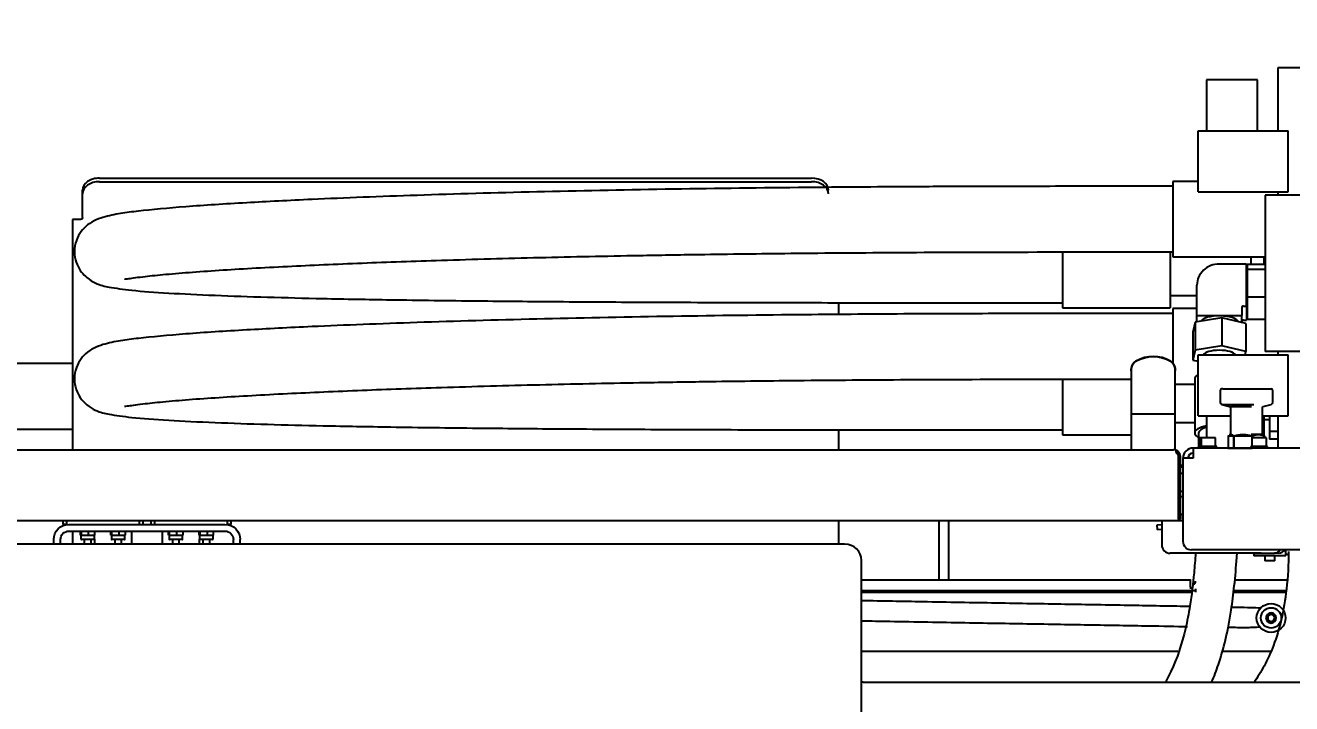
# Model space of a CAD drawing. Header units: millimetres. Extents: x 10462777 to 22643323, y 453826 to 1389191.
# Drawn here: x 11267773 to 11268496, y 584966 to 585354 of the extents above; entities that cross this region are included whole.
import ezdxf

# ---------------------------------------------------------------- set-up
doc = ezdxf.new("R2010")
doc.units = ezdxf.units.MM
doc.header["$LTSCALE"] = 200
doc.header["$MEASUREMENT"] = 0
doc.header["$PDMODE"] = 35
doc.header["$PDSIZE"] = -5
doc.linetypes.add('CENTER', pattern=[2, 1.25, -0.25, 0.25, -0.25])
doc.linetypes.add('PHANTOM', pattern=[2.5, 1.25, -0.25, 0.25, -0.25, 0.25, -0.25])
doc.layers.get('DEFPOINTS').update_dxf_attribs({"linetype": 'CONTINUOUS'})
doc.layers.add('1', color=1, linetype='CENTER')
doc.layers.add('11', color=6, linetype='PHANTOM')
doc.layers.add('LAYOUT', color=8, linetype='CONTINUOUS', lineweight=25)
doc.styles.add('iso-1', font='isocp.shx')
doc.styles.get("Standard").update_dxf_attribs({"font": 'SYMBOL'})
doc.dimstyles.get("Standard").update_dxf_attribs({"dimtxt": 1, "dimasz": 0.18, "dimexe": 0.18, "dimexo": 0.0625, "dimgap": 0.5, "dimtad": 1, "dimzin": 0, "dimdsep": 46, "dimtxsty": 'Standard', "dimcen": 0.09, "dimadec": 0, "dimazin": 0, "dimtfac": 1, "dimtofl": 0, "dimtmove": 2, "dimatfit": 3, "dimfxl": 1, "dimtolj": 1, "dimtzin": 0, "dimarcsym": 0})

# ---------------------------------------------------------------- blocks, each defined once
blk = doc.blocks.new('*D404')
at = {"layer": '1', "color": 152, "linetype": 'Continuous', "lineweight": -2, "transparency": 16777216}
for p, q in [((11268255.86, 585719.6), (11268255.86, 586115.66)), ((11269490.57, 585081.9), (11269490.57, 586115.66))]:
    blk.add_line(p, q, dxfattribs=at)
at = {"layer": '1', "color": 27, "linetype": 'Continuous', "lineweight": -2, "transparency": 16777216}
blk.add_line((11268286.6, 586084.92), (11269459.82, 586084.92), dxfattribs=at)
at = {"layer": '1', "color": 27, "linetype": 'Continuous', "transparency": 16777216}
for points in [[(11268286.6, 586090.04), (11268286.6, 586079.79), (11268255.86, 586084.92)], [(11269459.82, 586090.04), (11269459.82, 586079.79), (11269490.57, 586084.92)]]:
    blk.add_solid(points, dxfattribs=at)
at = {"layer": 'DEFPOINTS', "color": 0, "linetype": 'Continuous', "transparency": 16777216}
for p in [(11269490.57, 586084.92), (11268255.86, 585704.23), (11269490.57, 585066.53)]:
    blk.add_point(p, dxfattribs=at)
at = {"layer": '1', "color": 23, "linetype": 'Continuous', "lineweight": -3, "transparency": 16777216, "insert": (11268873.21, 586118.81), "char_height": 33.894, "attachment_point": 5, "style": 'iso-1'}
blk.add_mtext('\\A1;\\C23;1275', dxfattribs=at)
blk = doc.blocks.new('r710ic')
at = {"layer": 'LAYOUT', "color": 3}
blk.add_circle((272041.37, 104232.63), 2050.12, dxfattribs=at)

msp = doc.modelspace()

# ---------------------------------------------------------------- linework, layer by layer
at = {"layer": '1', "color": 252, "linetype": 'Continuous'}
for p, q in [((11267815.23544, 585266.29895), (11268221.96375, 585266.29895)), ((11267815.23544, 585264.24467), (11268221.96375, 585264.24467)), ((11267805.55143, 585257.39704), (11267805.55143, 585259.45133)), ((11267805.55143, 585249.34604), (11267805.55143, 585257.39704)), ((11267805.55143, 585247.29175), (11267805.55143, 585249.34604)), ((11267805.55143, 585243.72909), (11267805.55143, 585247.29175)), ((11267799.74102, 585242.76069), (11267799.74102, 585111.1986)), ((11267804.58303, 585242.76069), (11267799.74102, 585242.76069)), ((11268237.45816, 585188.45156), (11268237.45816, 585195.16621)), ((11268455.34833, 585145.09106), (11268455.34833, 585138.23555)), ((11268456.94449, 585146.05946), (11268456.31673, 585146.05946)), ((11268456.94449, 585146.05946), (11268484.40035, 585146.05946)), ((11268485.36875, 585138.23555), (11268485.36875, 585145.09106)), ((11268456.20964, 585137.11307), (11268460.73292, 585135.90106)), ((11268456.84219, 585137.11307), (11268474.54179, 585137.11307)), ((11268461.16324, 585135.90106), (11268473.20444, 585135.90106)), ((11268461.16357, 585135.33982), (11268461.16357, 585119.91264)), ((11268479.5535, 585119.91264), (11268479.5535, 585135.33982)), ((11268479.98416, 585135.90106), (11268484.50744, 585137.11307)), ((11268237.45816, 585111.1986), (11268237.45816, 585122.53979)), ((11268459.75455, 585119.07398), (11268473.52527, 585119.07398)), ((11268460.01091, 585112.16543), (11268460.01091, 585119.07398)), ((11268461.20715, 585119.91264), (11268460.72819, 585119.63611)), ((11268463.12913, 585119.07398), (11268463.12913, 585112.16543)), ((11268463.17764, 585119.07398), (11268463.12913, 585119.07398)), ((11268463.17764, 585112.16543), (11268463.17764, 585119.07398)), ((11268479.5535, 585119.91264), (11268473.07711, 585119.91264)), ((11268473.46211, 585119.07398), (11268473.46211, 585113.13393)), ((11268473.4937, 585119.07398), (11268473.46211, 585119.07398)), ((11268473.52527, 585117.97574), (11268473.52527, 585119.07398)), ((11268479.98888, 585119.63611), (11268479.50993, 585119.91264)), ((11268480.69151, 585119.07398), (11268480.69151, 585117.97574)), ((11268480.70617, 585119.07398), (11268480.69151, 585119.07398)), ((11268480.70617, 585117.97574), (11268480.70617, 585119.07398)), ((11267748.90903, 585111.19703), (11268428.72635, 585111.19703)), ((11268431.62961, 585107.32343), (11268431.62961, 585108.91707)), ((11268431.63155, 585108.63478), (11268431.63155, 585107.32343)), ((11268514.5019, 585112.16543), (11268439.85392, 585112.16543)), ((11268439.85392, 585112.16543), (11268439.85392, 585106.35503)), ((11268459.75455, 585112.16543), (11268473.52527, 585112.16543)), ((11268463.17764, 585112.16543), (11268463.12913, 585112.16543)), ((11268473.4937, 585112.16543), (11268473.46211, 585112.16543)), ((11268480.70617, 585112.16543), (11268480.69151, 585112.16543)), ((11268431.63155, 585107.32343), (11268431.6296, 585107.32538)), ((11268431.62961, 585107.32343), (11268431.62961, 585074.39781)), ((11268431.63155, 585074.39781), (11268431.63155, 585107.32343)), ((11268432.59817, 585102.48143), (11268434.04124, 585102.48143)), ((11268432.59995, 585074.39781), (11268432.59995, 585107.32343)), ((11268434.04351, 585106.35503), (11268434.04351, 585058.90339)), ((11268439.85392, 585106.35503), (11268434.04351, 585106.35503)), ((11268431.62961, 585074.39781), (11268431.62961, 585070.5242)), ((11268431.63155, 585071.4926), (11268431.63155, 585074.39781)), ((11268432.59995, 585074.39781), (11268432.59995, 585071.4926)), ((11268431.62961, 585070.5242), (11267746.00576, 585070.5242)), ((11267794.42386, 585068.5874), (11267794.42386, 585070.52444)), ((11267796.36066, 585068.5874), (11267794.42386, 585068.5874)), ((11267796.36066, 585070.52444), (11267796.36066, 585068.5874)), ((11267797.81326, 585068.5874), (11267886.90613, 585068.5874)), ((11267838.00189, 585068.5874), (11267838.00189, 585070.52444)), ((11267839.9387, 585070.52444), (11267839.9387, 585068.5874)), ((11267844.7807, 585068.5874), (11267844.7807, 585070.52444)), ((11267846.7175, 585070.52444), (11267846.7175, 585068.5874)), ((11267888.35873, 585068.5874), (11267888.35873, 585070.52444)), ((11267890.29553, 585068.5874), (11267888.35873, 585068.5874)), ((11267890.29553, 585070.52444), (11267890.29553, 585068.5874)), ((11268237.45816, 585057.28894), (11268237.45816, 585070.52577)), ((11268294.5938, 585070.52329), (11268294.5938, 585036.63048)), ((11268300.40421, 585036.63018), (11268300.40421, 585070.52345)), ((11268419.31957, 585068.27872), (11268421.94749, 585068.50863)), ((11268419.57278, 585065.38457), (11268419.31957, 585068.27872)), ((11268421.94748, 585065.59233), (11268419.57278, 585065.38457)), ((11268421.94754, 585070.5242), (11268421.94754, 585056.96659)), ((11268432.59995, 585071.4926), (11268431.63155, 585071.4926)), ((11267789.09766, 585057.28853), (11267789.09766, 585059.87179)), ((11267792.97126, 585057.28853), (11267792.97126, 585059.87179)), ((11267797.81326, 585064.7138), (11267886.90613, 585064.7138)), ((11267799.74102, 585064.71537), (11267799.74102, 585057.28894)), ((11267812.33928, 585060.16822), (11267812.33928, 585057.2879)), ((11267833.64409, 585057.2879), (11267833.64409, 585064.7138)), ((11267851.0753, 585064.7138), (11267851.0753, 585057.2879)), ((11267872.38012, 585057.2879), (11267872.38012, 585060.16822)), ((11267891.74814, 585057.28853), (11267891.74814, 585059.87179)), ((11267895.62174, 585057.28853), (11267895.62174, 585059.87179)), ((11268240.8566, 585057.2886), (11267630.76414, 585057.2886)), ((11268478.75418, 585052.12459), (11268426.78955, 585052.12459)), ((11268552.87328, 585054.06139), (11268438.88551, 585054.06139)), ((11268473.91217, 585052.12459), (11268481.17518, 585052.12459)), ((11268481.17518, 585052.12459), (11268486.34153, 585052.12459)), ((11268488.76254, 585052.12459), (11268486.34153, 585052.12459)), ((11268250.54061, 584946.13595), (11268250.54061, 585047.93457)), ((11268438.40631, 585036.63015), (11268250.5526, 585036.63015)), ((11268493.46276, 585036.63015), (11268463.68399, 585036.63015)), ((11268250.54731, 585029.85134), (11268439.01398, 585029.85134)), ((11268250.5526, 585030.81974), (11268441.32755, 585030.81974)), ((11268294.5938, 585030.82007), (11268294.5938, 585029.85137)), ((11268300.40421, 585029.85137), (11268300.40421, 585030.81977)), ((11268462.98235, 585029.85134), (11268492.92772, 585029.85134)), ((11268463.08782, 585030.81974), (11268493.04544, 585030.81974)), ((11268431.09443, 584995.95735), (11268250.57394, 584995.95735)), ((11268484.18397, 584995.95735), (11268456.47636, 584995.95735)), ((11268251.48572, 584978.52613), (11268250.54059, 584978.52613)), ((11268251.48572, 584978.52613), (11268677.1121, 584978.52613))]:
    msp.add_line(p, q, dxfattribs=at)
for centre, radius, start, end in [((11268456.31673, 585145.09106), 0.9684, 90, 180), ((11268484.40035, 585145.09106), 0.9684, 0, 90), ((11268456.51041, 585138.23555), 1.16208, 180, 255.00000001), ((11268484.20667, 585138.23555), 1.16208, 284.99999999, 0), ((11268428.72635, 585107.32343), 3.8736, 62.21930982, 90), ((11268428.72635, 585107.32343), 3.8736, 0, 24.29345695), ((11268439.85392, 585106.35503), 5.8104, 90, 180), ((11268439.85392, 585106.35503), 2.9052, 90, 180), ((11268438.88551, 585058.90339), 4.842, 180, 270), ((11268426.78955, 585056.96659), 4.842, 180, 270)]:
    msp.add_arc(centre, radius, start, end, dxfattribs=at)
at = {"layer": '1', "color": 252, "linetype": 'Continuous', "extrusion": (0, 0, -1)}
for centre, radius, start, end in [((-11268460.58253, 585135.33982), 0.58104, 104.99999999, 180), ((-11268480.13454, 585135.33982), 0.58104, 0, 75.00000001), ((-11267797.81326, 585059.87179), 8.71561, 0, 90), ((-11267886.90613, 585059.87179), 8.71561, 90, 180), ((-11267797.81326, 585059.87179), 4.842, 0, 90), ((-11267886.90613, 585059.87179), 4.842, 90, 180)]:
    msp.add_arc(centre, radius, start, end, dxfattribs=at)
at = {"layer": '1', "color": 252, "linetype": 'Continuous'}
for centre, major_axis, ratio, start_param, end_param in [((11267815.23544, 585259.45133), (-9.68401, 0), 0.707106781, 4.71238898, 6.283185307), ((11267815.23544, 585257.39704), (9.68401, 0), 0.707106781, 1.570796327, 3.141592654), ((11268221.96375, 585259.45133), (-9.68401, 0), 0.707106781, 3.141592654, 4.71238898), ((11268221.96375, 585257.39704), (9.68401, 0), 0.707106781, 0, 1.570796327), ((11268428.72635, 585107.32343), (0, 3.8736), 0.999333333, 5.798320795, 6.283185307), ((11268428.72635, 585107.32343), (2.9052, 0), 1, 0, 0.406617224), ((11268240.8566, 585047.93457), (-9.68401, 0), 0.965925826, 3.141592654, 4.71238898), ((11268486.34153, 585056.96659), (0, -4.842), 0.866025404, 0, 0.927284465), ((11268488.76254, 585056.96659), (0, 4.842), 0.866025404, 3.141592654, 4.08105056)]:
    msp.add_ellipse(centre, major_axis=major_axis, ratio=ratio, start_param=start_param, end_param=end_param, dxfattribs=at)
at = {"layer": '1', "color": 27, "linetype": 'Continuous'}
msp.add_ellipse((11268454.86413, 585120.78354), major_axis=(11.86291, 0), ratio=0.342019653, start_param=2.229745577, end_param=3.142771277, dxfattribs=at)
at = {"layer": '1', "color": 252, "linetype": 'Continuous'}
for points, knots in [([(11267805.55143, 585243.72909), (11267805.55143, 585243.60084), (11267805.52612, 585243.47499), (11267805.42849, 585243.24002), (11267805.3562, 585243.13242), (11267805.17694, 585242.95379), (11267805.06862, 585242.88183), (11267804.83593, 585242.78586), (11267804.70947, 585242.76069), (11267804.58303, 585242.76069)], [0, 0, 0, 0, 0.25, 0.25, 0.5, 0.5, 0.75, 0.75, 1, 1, 1, 1]), ([(11268430.53059, 585110.75056), (11268430.41526, 585110.70053), (11268430.31691, 585110.63675), (11268430.16204, 585110.48573), (11268430.10404, 585110.39694), (11268430.0341, 585110.20066), (11268430.02169, 585110.09019), (11268430.04616, 585109.86187), (11268430.08267, 585109.74068), (11268430.19702, 585109.50441), (11268430.27616, 585109.38631), (11268430.46985, 585109.17244), (11268430.58696, 585109.07375), (11268430.8536, 585108.92094), (11268431.00558, 585108.86657), (11268431.32092, 585108.83534), (11268431.48207, 585108.86038), (11268431.62961, 585108.91707)], [0, 0, 0, 0, 0.125, 0.125, 0.25, 0.25, 0.375, 0.375, 0.5, 0.5, 0.625, 0.625, 0.75, 0.75, 0.875, 0.875, 1, 1, 1, 1]), ([(11268430.27859, 585109.77853), (11268430.32094, 585109.94034), (11268430.36322, 585110.10219), (11268430.42626, 585110.34536), (11268430.44724, 585110.42656), (11268430.48901, 585110.58869), (11268430.50981, 585110.66961), (11268430.53059, 585110.75056)], [0, 0, 0, 0, 0.499971523, 0.499971523, 0.750483739, 0.750483739, 1, 1, 1, 1]), ([(11268430.27962, 585109.77853), (11268430.31569, 585109.91624), (11268430.35172, 585110.05396), (11268430.41177, 585110.28501), (11268430.43591, 585110.37827), (11268430.48398, 585110.56453), (11268430.5079, 585110.65753), (11268430.53179, 585110.75056)], [0, 0, 0, 0, 0.425488431, 0.425488431, 0.713241963, 0.713241963, 1, 1, 1, 1]), ([(11268431.19849, 585108.84942), (11268431.18318, 585108.87423), (11268431.1669, 585108.89978), (11268431.10087, 585108.99963), (11268431.04261, 585109.08018), (11268430.90969, 585109.24288), (11268430.83382, 585109.32617), (11268430.6757, 585109.48038), (11268430.59193, 585109.55284), (11268430.43055, 585109.6785), (11268430.35162, 585109.73298), (11268430.27962, 585109.77853)], [0, 0, 0, 0, 0.081149045, 0.081149045, 0.310861784, 0.310861784, 0.540574523, 0.540574523, 0.770287261, 0.770287261, 1, 1, 1, 1]), ([(11268432.27823, 585108.86911), (11268432.26731, 585108.89432), (11268432.24746, 585108.93921), (11268432.18256, 585109.07464), (11268432.13285, 585109.17174), (11268432.00615, 585109.38824), (11268431.93072, 585109.50487), (11268431.75495, 585109.74299), (11268431.65731, 585109.86107), (11268431.43926, 585110.09295), (11268431.32501, 585110.2002), (11268430.96784, 585110.49779), (11268430.72232, 585110.65018), (11268430.53179, 585110.75056)], [0, 0, 0, 0, 0.11144253, 0.11144253, 0.259535442, 0.259535442, 0.407628353, 0.407628353, 0.555721265, 0.555721265, 0.703814177, 0.703814177, 1, 1, 1, 1])]:
    msp.add_open_spline(points, degree=3, knots=knots, dxfattribs=at)
at = {"layer": '1', "color": 27, "linetype": 'Continuous'}
for points, knots in [([(11268443.00122, 585120.78047), (11268443.00128, 585119.53859), (11268442.99956, 585117.34491), (11268442.99431, 585114.96865), (11268442.99089, 585113.83562), (11268442.99033, 585113.65508)], [0, 0, 0, 0, 0.523426077, 0.924070796, 1, 1, 1, 1]), ([(11268441.28875, 585052.12091), (11268441.03677, 585048.3803), (11268440.2412, 585038.27515), (11268438.50926, 585023.84257), (11268434.86641, 585004.66934), (11268430.04795, 584989.91656), (11268425.1841, 584980.40153), (11268424.09563, 584978.42424)], [0, 0, 0, 0, 0.145508464, 0.393330015, 0.565035184, 0.907380775, 1, 1, 1, 1]), ([(11268450.46957, 584978.43517), (11268451.88164, 584981.72292), (11268454.91478, 584989.6531), (11268457.95969, 585000.44963), (11268460.19873, 585010.8576), (11268461.96765, 585021.11919), (11268463.6156, 585034.20866), (11268464.5306, 585045.05637), (11268464.94859, 585051.28212), (11268465.00368, 585052.13112)], [0, 0, 0, 0, 0.143903063, 0.339042969, 0.444281574, 0.566343132, 0.750281666, 0.965930389, 1, 1, 1, 1]), ([(11268494.32649, 585053.08683), (11268494.40142, 585045.83271), (11268493.67765, 585032.68285), (11268490.73759, 585014.68553), (11268486.30536, 584999.98255), (11268480.90396, 584988.04339), (11268476.63273, 584981.18145), (11268474.47183, 584978.13873)], [0, 0, 0, 0, 0.272041743, 0.498781111, 0.690723822, 0.856877604, 1, 1, 1, 1])]:
    msp.add_open_spline(points, degree=3, knots=knots, dxfattribs=at)
at = {"layer": '1', "color": 252, "linetype": 'Continuous'}
for points, weights in [([(11268460.75546, 585119.65163), (11268461.88354, 585120.28358), (11268463.12913, 585119.07398)], [1.05320929293, 1.1183085332, 1]), ([(11268463.17764, 585119.07398), (11268468.31987, 585120.58804), (11268473.46211, 585119.07398)], [1, 1.15263157895, 1]), ([(11268473.52527, 585119.07398), (11268477.10839, 585120.58804), (11268480.69151, 585119.07398)], [1, 1.15263157895, 1]), ([(11268480.70617, 585119.07398), (11268480.31546, 585119.4534), (11268479.96162, 585119.65162)], [1, 1.03432290433, 1.0532091373])]:
    msp.add_rational_spline(points, weights, degree=2, dxfattribs=at)
for points, degree in [([(11268430.27859, 585109.77853), (11268430.22269, 585109.74276), (11268430.17322, 585109.70114), (11268430.13367, 585109.65433)], 3), ([(11268432.25694, 585108.91707), (11268431.63155, 585108.63478)], 1)]:
    msp.add_open_spline(points, degree=degree, dxfattribs=at)
at = {"layer": '1', "color": 18, "linetype": 'Continuous'}
for points, knots in [([(11268438.18957, 585021.66227), (11268436.92455, 585021.6847), (11268430.84876, 585021.792), (11268419.38137, 585021.99169), (11268397.58519, 585022.37233), (11268367.56145, 585022.89631), (11268327.8572, 585023.58938), (11268288.50742, 585024.27622), (11268262.35829, 585024.73266), (11268250.64491, 585024.93712)], [0, 0, 0, 0, 0.029571828, 0.139470573, 0.242954806, 0.445236616, 0.643613679, 0.84157396, 1, 1, 1, 1]), ([(11268478.61659, 585020.76994), (11268478.1028, 585020.79061), (11268474.08752, 585020.91198), (11268468.50633, 585021.07072), (11268462.41693, 585021.20449), (11268462.00595, 585021.21339)], [0, 0, 0, 0, 0.123585115, 0.941610559, 1, 1, 1, 1]), ([(11268250.60251, 585013.50899), (11268253.22926, 585013.46314), (11268270.51771, 585013.16137), (11268301.92422, 585012.61317), (11268342.98142, 585011.89649), (11268381.28401, 585011.228), (11268412.72542, 585010.67887), (11268429.91843, 585010.37943), (11268436.66807, 585010.26154)], [0, 0, 0, 0, 0.035917588, 0.236802391, 0.43607161, 0.633986175, 0.841178777, 1, 1, 1, 1]), ([(11268460.09524, 585009.85512), (11268461.89089, 585009.82605), (11268466.80425, 585009.75192), (11268472.83592, 585009.7019), (11268476.83299, 585009.98917), (11268478.19741, 585010.12238)], [0, 0, 0, 0, 0.256323146, 0.729197071, 1, 1, 1, 1])]:
    msp.add_open_spline(points, degree=3, knots=knots, dxfattribs=at)
at = {"layer": '11', "color": 252, "linetype": 'Continuous'}
for p, q in [((11268488.27395, 585329.18404), (11268488.27395, 585293.35321)), ((11268517.32597, 585329.18404), (11268488.27395, 585329.18404)), ((11268447.60112, 585322.40524), (11268447.60112, 585293.35321)), ((11268462.12713, 585322.40524), (11268447.60112, 585322.40524)), ((11268476.65314, 585322.40524), (11268462.12713, 585322.40524)), ((11268476.65314, 585293.35321), (11268476.65314, 585322.40524)), ((11268442.75912, 585258.49079), (11268442.75912, 585293.35321)), ((11268442.75912, 585293.35321), (11268494.08436, 585293.35321)), ((11268494.08436, 585258.49079), (11268494.08436, 585293.35321)), ((11268442.75912, 585258.49079), (11268494.08436, 585258.49079)), ((11268481.01095, 585256.55399), (11268481.01095, 585167.26744)), ((11268539.11454, 585256.55399), (11268481.01095, 585256.55399)), ((11268488.27395, 585258.49079), (11268488.27395, 585256.55399)), ((11268539.11454, 585167.26744), (11268481.01095, 585167.26744)), ((11268488.27395, 585167.26744), (11268488.27395, 585165.33064)), ((11268442.75912, 585130.46821), (11268442.75912, 585165.33064)), ((11268442.75912, 585165.33064), (11268494.08436, 585165.33064)), ((11268494.08436, 585130.46821), (11268494.08436, 585165.33064)), ((11268442.75912, 585130.46821), (11268461.16403, 585130.46821)), ((11268447.60112, 585130.46821), (11268447.60112, 585117.97584)), ((11268479.5529, 585130.46821), (11268494.08436, 585130.46821)), ((11268488.27395, 585130.46821), (11268488.27395, 585112.16593)), ((11268431.62949, 585101.51303), (11268431.63122, 585101.51303)), ((11268432.5995, 585101.51303), (11268433.56835, 585101.51303)), ((11268431.62961, 585097.63942), (11268431.63152, 585097.63942)), ((11268434.04352, 585097.63942), (11268432.59995, 585097.63942)), ((11268432.59995, 585087.47122), (11268434.04349, 585087.47122)), ((11268432.59995, 585084.56601), (11268434.04349, 585084.56601)), ((11268431.62961, 585074.39781), (11268431.63152, 585074.39781)), ((11268432.59995, 585074.39781), (11268434.04352, 585074.39781)), ((11268433.56835, 585070.5242), (11268431.62949, 585070.5242))]:
    msp.add_line(p, q, dxfattribs=at)
at = {"layer": '11', "color": 60, "linetype": 'Continuous'}
for p, q in [((11268442.75997, 585264.44645), (11268428.23311, 585264.44645)), ((11268428.23311, 585264.44645), (11268428.23311, 585221.35262)), ((11268365.28706, 585224.32592), (11268365.28706, 585192.3006)), ((11268426.78051, 585224.36472), (11268426.78051, 585192.3006)), ((11268428.23311, 585221.35262), (11268481.01082, 585221.35262)), ((11268470.35854, 585217.24484), (11268454.86413, 585217.24484)), ((11268470.35854, 585193.22087), (11268470.35854, 585217.24484)), ((11268481.0108, 585217.01995), (11268470.84274, 585217.01995)), ((11268470.84274, 585217.01995), (11268470.84274, 585214.10731)), ((11268472.77954, 585221.35156), (11268472.77954, 585217.01927)), ((11268480.52675, 585217.01982), (11268480.52675, 585221.3525)), ((11268470.84282, 585211.50384), (11268470.35854, 585211.50384)), ((11268481.0108, 585214.10731), (11268470.84274, 585214.10731)), ((11268470.84274, 585214.10731), (11268470.84274, 585198.34567)), ((11268442.08124, 585187.94287), (11268442.08124, 585205.23285)), ((11268426.78051, 585199.3215), (11268442.08165, 585199.3215)), ((11268481.0108, 585198.34567), (11268470.84274, 585198.34567)), ((11268470.84274, 585198.34567), (11268470.84274, 585185.49666)), ((11268365.28706, 585192.3006), (11268426.78051, 585192.3006)), ((11268442.08162, 585191.8164), (11268428.23311, 585191.8164)), ((11268428.23311, 585191.8164), (11268428.23311, 585160.70665)), ((11268467.64702, 585192.34727), (11268467.64702, 585187.94287)), ((11268468.57668, 585193.22087), (11268470.35854, 585193.22087)), ((11268470.35854, 585193.22087), (11268470.35854, 585185.27177)), ((11268470.35854, 585191.01277), (11268470.84282, 585191.01277)), ((11268441.06571, 585184.04498), (11268439.70612, 585178.32708)), ((11268456.22371, 585186.50122), (11268441.06571, 585184.04498)), ((11268441.06571, 585184.04498), (11268441.06571, 585168.11999)), ((11268442.08124, 585187.94287), (11268467.64702, 585187.94287)), ((11268442.08124, 585184.20953), (11268442.08124, 585187.94287)), ((11268456.22371, 585186.50122), (11268456.22371, 585170.57623)), ((11268470.02213, 585183.23957), (11268456.22371, 585186.50122)), ((11268467.64702, 585183.80102), (11268467.64702, 585187.94287)), ((11268468.57668, 585185.27177), (11268470.35854, 585185.27177)), ((11268470.02213, 585183.23957), (11268470.02213, 585167.31458)), ((11268481.0108, 585185.49666), (11268470.84274, 585185.49666)), ((11268439.70612, 585178.32708), (11268439.70612, 585162.4021)), ((11268441.06571, 585168.11999), (11268439.70612, 585162.4021)), ((11268456.22371, 585170.57623), (11268441.06571, 585168.11999)), ((11268470.02213, 585167.31458), (11268456.22371, 585170.57623)), ((11268469.55038, 585165.33056), (11268470.02213, 585167.31458)), ((11268439.70612, 585162.4021), (11268442.75924, 585161.68041)), ((11268365.28706, 585151.69587), (11268365.28706, 585119.67054)), ((11268429.68589, 585148.72256), (11268440.82293, 585148.72256)), ((11268440.82232, 585151.66336), (11268440.82232, 585120.72339)), ((11268440.82232, 585151.66336), (11268440.82232, 585151.66298)), ((11268480.52675, 585128.53141), (11268480.52675, 585130.46841)), ((11268483.43195, 585130.46807), (11268483.43195, 585121.60981)), ((11268429.69498, 585126.69145), (11268440.82243, 585126.69145)), ((11268480.52675, 585123.59256), (11268479.55335, 585123.59256)), ((11268480.52675, 585119.15689), (11268480.52675, 585128.53141)), ((11268480.52675, 585128.53141), (11268483.4321, 585128.53141)), ((11268365.28706, 585119.67054), (11268404.51603, 585119.67054)), ((11268443.48542, 585117.97584), (11268443.48542, 585113.13384)), ((11268444.454, 585117.97584), (11268443.48542, 585117.97584)), ((11268444.45382, 585117.97584), (11268444.45382, 585113.13384)), ((11268452.68523, 585117.97584), (11268444.45382, 585117.97584)), ((11268452.68523, 585113.13384), (11268452.68523, 585117.97584)), ((11268473.50584, 585117.97584), (11268473.50584, 585113.13384)), ((11268481.73725, 585117.97584), (11268473.50584, 585117.97584)), ((11268481.73725, 585113.13384), (11268481.73725, 585117.97584)), ((11268488.27394, 585121.60981), (11268483.43195, 585121.60981)), ((11268483.43195, 585121.60981), (11268483.43195, 585117.26859)), ((11268488.27394, 585117.26859), (11268483.43195, 585117.26859)), ((11268442.75912, 585113.13384), (11268442.75912, 585112.16543)), ((11268443.72742, 585113.13384), (11268442.75912, 585113.13384)), ((11268443.72752, 585113.13384), (11268443.72752, 585112.16543)), ((11268445.92122, 585113.13384), (11268443.72752, 585113.13384)), ((11268453.41153, 585113.13384), (11268445.92122, 585113.13384)), ((11268453.41153, 585112.16543), (11268453.41153, 585113.13384)), ((11268472.77954, 585113.13384), (11268472.77954, 585112.16543)), ((11268474.97324, 585113.13384), (11268472.77954, 585113.13384)), ((11268482.46355, 585113.13384), (11268474.97324, 585113.13384)), ((11268482.46355, 585112.16543), (11268482.46355, 585113.13384)), ((11267804.33397, 585062.34122), (11267804.33397, 585064.7138)), ((11267804.33397, 585062.34122), (11267804.62501, 585062.34122)), ((11267804.59207, 585062.34122), (11267804.59207, 585060.16837)), ((11267804.62501, 585062.34122), (11267804.91604, 585062.34122)), ((11267812.0427, 585059.87179), (11267804.88864, 585059.87179)), ((11267804.91604, 585062.34122), (11267804.91604, 585064.7138)), ((11267804.91604, 585062.34122), (11267806.98189, 585062.34122)), ((11267806.51991, 585059.87192), (11267806.51991, 585057.28871)), ((11267806.98189, 585062.34122), (11267809.04774, 585062.34122)), ((11267809.04774, 585062.34122), (11267809.04774, 585064.7138)), ((11267809.04774, 585062.34122), (11267810.82256, 585062.34122)), ((11267810.41143, 585057.28871), (11267810.41143, 585059.87192)), ((11267810.82256, 585062.34122), (11267812.59737, 585062.34122)), ((11267812.33928, 585060.16837), (11267812.33928, 585062.34122)), ((11267812.59737, 585062.34122), (11267812.59737, 585064.7138)), ((11267821.76519, 585062.34122), (11267821.76519, 585064.7138)), ((11267821.76519, 585062.34122), (11267822.05622, 585062.34122)), ((11267822.02328, 585062.34122), (11267822.02328, 585060.16837)), ((11267822.05622, 585062.34122), (11267822.34726, 585062.34122)), ((11267829.47392, 585059.87179), (11267822.31986, 585059.87179)), ((11267822.34726, 585062.34122), (11267822.34726, 585064.7138)), ((11267822.34726, 585062.34122), (11267824.41311, 585062.34122)), ((11267823.95112, 585059.87192), (11267823.95112, 585057.28871)), ((11267824.41311, 585062.34122), (11267826.47895, 585062.34122)), ((11267826.47895, 585062.34122), (11267826.47895, 585064.7138)), ((11267826.47895, 585062.34122), (11267828.25377, 585062.34122)), ((11267827.84265, 585057.28871), (11267827.84265, 585059.87192)), ((11267828.25377, 585062.34122), (11267830.02858, 585062.34122)), ((11267829.77049, 585060.16837), (11267829.77049, 585062.34122)), ((11267830.02858, 585062.34122), (11267830.02858, 585064.7138)), ((11267854.69081, 585062.34122), (11267854.69081, 585064.7138)), ((11267854.69081, 585062.34122), (11267854.98185, 585062.34122)), ((11267854.94891, 585062.34122), (11267854.94891, 585060.16837)), ((11267854.98185, 585062.34122), (11267855.27288, 585062.34122)), ((11267862.39954, 585059.87179), (11267855.24548, 585059.87179)), ((11267855.27288, 585062.34122), (11267855.27288, 585064.7138)), ((11267855.27288, 585062.34122), (11267857.33873, 585062.34122)), ((11267856.87675, 585059.87192), (11267856.87675, 585057.28871)), ((11267857.33873, 585062.34122), (11267859.40458, 585062.34122)), ((11267859.40458, 585062.34122), (11267859.40458, 585064.7138)), ((11267859.40458, 585062.34122), (11267861.17939, 585062.34122)), ((11267860.76827, 585057.28871), (11267860.76827, 585059.87192)), ((11267861.17939, 585062.34122), (11267862.95421, 585062.34122)), ((11267862.69611, 585060.16837), (11267862.69611, 585062.34122)), ((11267862.95421, 585062.34122), (11267862.95421, 585064.7138)), ((11267872.12203, 585062.34122), (11267872.12203, 585064.7138)), ((11267872.12203, 585062.34122), (11267872.41306, 585062.34122)), ((11267872.38012, 585062.34122), (11267872.38012, 585060.16837)), ((11267872.41306, 585062.34122), (11267872.7041, 585062.34122)), ((11267879.83075, 585059.87179), (11267872.67669, 585059.87179)), ((11267872.7041, 585062.34122), (11267872.7041, 585064.7138)), ((11267872.7041, 585062.34122), (11267874.76994, 585062.34122)), ((11267874.30796, 585059.87192), (11267874.30796, 585057.28871)), ((11267874.76994, 585062.34122), (11267876.83579, 585062.34122)), ((11267876.83579, 585062.34122), (11267876.83579, 585064.7138)), ((11267876.83579, 585062.34122), (11267878.61061, 585062.34122)), ((11267878.19949, 585057.28871), (11267878.19949, 585059.87192)), ((11267878.61061, 585062.34122), (11267880.38542, 585062.34122)), ((11267880.12733, 585060.16837), (11267880.12733, 585062.34122)), ((11267880.38542, 585062.34122), (11267880.38542, 585064.7138)), ((11268474.52975, 585052.12466), (11268474.52975, 585050.67199)), ((11268492.92936, 585050.67199), (11268474.52975, 585050.67199)), ((11268480.82436, 585050.67199), (11268480.82436, 585047.76679)), ((11268486.63476, 585047.76679), (11268486.63476, 585050.67199)), ((11268492.92936, 585050.67199), (11268492.92936, 585054.06139)), ((11268486.63476, 585047.76679), (11268480.82436, 585047.76679)), ((11268438.40131, 585033.72495), (11268438.40131, 585037.11435)), ((11268438.40131, 585032.75655), (11268438.40131, 585033.72495)), ((11268438.40131, 585032.75655), (11268438.40131, 585031.78814)), ((11268440.11996, 585034.54809), (11268440.83051, 585034.54809)), ((11268441.30652, 585031.78806), (11268441.30652, 585029.85132))]:
    msp.add_line(p, q, dxfattribs=at)
at = {"layer": '11', "color": 27, "linetype": 'Continuous'}
for p, q in [((11268365.28655, 585224.33445), (11268365.28655, 585213.84751)), ((11268365.28655, 585213.84751), (11268365.28655, 585195.10903)), ((11268365.28655, 585151.7044), (11268365.28655, 585141.21746)), ((11268365.28655, 585141.21746), (11268365.28655, 585122.47897))]:
    msp.add_line(p, q, dxfattribs=at)
at = {"layer": '11', "color": 95, "linetype": 'Continuous'}
for p, q in [((11268404.52601, 585156.22767), (11268404.52601, 585131.53345)), ((11268429.68506, 585131.53345), (11268429.68506, 585156.22767)), ((11268404.51633, 585131.53345), (11268404.51633, 585111.19703)), ((11268404.51633, 585131.53345), (11268404.59599, 585131.53345)), ((11268407.23593, 585131.53345), (11268404.59599, 585131.53345)), ((11268426.97515, 585131.53345), (11268407.23593, 585131.53345)), ((11268429.61509, 585131.53345), (11268426.97515, 585131.53345)), ((11268429.69475, 585131.53345), (11268429.61509, 585131.53345)), ((11268429.69475, 585111.19703), (11268429.69475, 585131.53345)), ((11268429.61509, 585111.19703), (11268428.72636, 585111.19703)), ((11268429.61509, 585111.19703), (11268429.69475, 585111.19703))]:
    msp.add_line(p, q, dxfattribs=at)
at = {"layer": '11', "color": 60, "linetype": 'Continuous'}
for radius in [8.23141, 5.8104]:
    msp.add_circle((11268484.411, 585015.14228), radius, dxfattribs=at)
at = {"layer": '11', "color": 60, "linetype": 'Continuous', "extrusion": (0, 0, -1)}
for radius in [2.9052, 1.9368]:
    msp.add_circle((-11268484.411, 585015.14228), radius, dxfattribs=at)
at = {"layer": '11', "color": 95, "linetype": 'Continuous'}
for centre, radius, start, end in [((11268410.04887, 585157.02529), 5.4876, 120.83703871, 173.55121694), ((11268417.10554, 585145.20499), 19.25409, 59.16296129, 120.83703871), ((11268424.16221, 585157.02529), 5.4876, 6.44878306, 59.16296129), ((11268417.10554, 585156.22767), 12.58921, 173.55121694, 180), ((11268417.10554, 585156.22767), 12.58921, 180, 182.24749306), ((11268417.10554, 585156.22767), 12.58921, 0, 6.44878306), ((11268417.10554, 585156.22767), 12.58921, 357.75250694, 0)]:
    msp.add_arc(centre, radius, start, end, dxfattribs=at)
at = {"layer": '11', "color": 95, "linetype": 'Continuous', "extrusion": (0, 0, -1)}
for centre, radius, start, end in [((-11268410.05826, 585157.0222), 5.4876, 6.43250771, 59.22345925), ((-11268417.10554, 585145.18927), 19.26012, 59.22345925, 120.77654075), ((-11268424.15281, 585157.0222), 5.4876, 120.77654075, 173.56748989), ((-11268417.10554, 585156.22767), 12.57953, 359.99998685, 6.43250771), ((-11268417.10554, 585156.22767), 12.57953, 173.56749124, 180.0000121)]:
    msp.add_arc(centre, radius, start, end, dxfattribs=at)
at = {"layer": '11', "color": 252, "linetype": 'Continuous'}
for centre, start, end in [((11268433.56835, 585100.54463), 60.61471359, 90), ((11268433.56835, 585071.4926), 270, 299.38528641)]:
    msp.add_arc(centre, 0.9684, start, end, dxfattribs=at)
at = {"layer": '11', "color": 60, "linetype": 'Continuous'}
for centre, radius, start, end in [((11267804.88864, 585060.16837), 0.29657, 180, 270), ((11267812.0427, 585060.16837), 0.29657, 270, 0), ((11267822.31986, 585060.16837), 0.29657, 180, 270), ((11267829.47392, 585060.16837), 0.29657, 270, 0), ((11267855.24548, 585060.16837), 0.29657, 180, 270), ((11267862.39954, 585060.16837), 0.29657, 270, 0), ((11267872.67669, 585060.16837), 0.29657, 180, 270), ((11267879.83075, 585060.16837), 0.29657, 270, 0), ((11268439.89243, 585034.87216), 0.2421, 111.76847752, 172.5), ((11268443.24332, 585026.48096), 9.27762, 100.56119909, 111.76847752)]:
    msp.add_arc(centre, radius, start, end, dxfattribs=at)
for centre, major_axis, ratio, start_param, end_param in [((11268454.86413, 585205.23285), (12.78289, 0), 0.939692621, 1.570796327, 3.141592654), ((11268468.57668, 585192.34727), (0.92966, 0), 0.939692621, 1.570796327, 3.141592654), ((11268454.86413, 585183.96832), (10.72973, 0), 0.342020143, 0.089534294, 2.978228194), ((11268468.57668, 585184.39817), (-0.92966, 0), 0.939692621, 4.71238898, 6.283185307), ((11268454.86413, 585164.85834), (-9.19981, 0), 0.342020143, 3.292367398, 6.132563354), ((11268454.86413, 585151.66336), (-14.04181, 0), 0.342020143, 5.751743858, 6.283185307), ((11268454.86413, 585120.72339), (-14.04181, 0), 0.342020143, 5.256059841, 6.283185307), ((11268454.86413, 585120.72339), (-14.04181, 0), 0.342020143, 0, 0.442453315), ((11268454.86413, 585120.72339), (-14.04181, 0), 0.342020143, 0.442453158, 0.626040399), ((11268506.18937, 585053.02557), (-14.04181, 0), 0.258819045, 0.335255311, 0.524339534), ((11268442.88804, 585026.48096), (0, -9.2609), 0.770008692, 3.405730817, 3.516975807)]:
    msp.add_ellipse(centre, major_axis=major_axis, ratio=ratio, start_param=start_param, end_param=end_param, dxfattribs=at)
at = {"layer": '11', "color": 27, "linetype": 'Continuous'}
for points, knots in [([(11268428.23357, 585261.63804), (11268406.97415, 585261.65041), (11268368.63589, 585261.63237), (11268317.37609, 585261.53912), (11268277.394, 585261.36763), (11268244.43706, 585261.15539), (11268198.54609, 585260.76119), (11268137.50187, 585259.97573), (11268064.12461, 585258.498), (11267996.20985, 585256.55086), (11267941.33554, 585254.41463), (11267897.53051, 585252.19009), (11267863.89669, 585250.0238), (11267840.61069, 585247.87286), (11267827.39929, 585246.21562), (11267817.02181, 585244.14487), (11267809.35226, 585240.97189), (11267804.03347, 585235.27041), (11267801.27725, 585229.66424), (11267800.66609, 585222.69065), (11267802.19434, 585216.94509), (11267804.81897, 585212.5404), (11267808.78335, 585208.57112), (11267815.04655, 585205.20554), (11267820.95149, 585203.97027), (11267833.84574, 585202.06376), (11267853.56735, 585200.66344), (11267880.51536, 585199.33536), (11267910.63794, 585198.32967), (11267944.39606, 585197.49289), (11267984.58298, 585196.7609), (11268029.51645, 585196.18663), (11268079.23145, 585195.74762), (11268132.63945, 585195.4349), (11268179.63039, 585195.27539), (11268217.94685, 585195.19426), (11268245.34774, 585195.1542), (11268273.88384, 585195.1282), (11268303.48931, 585195.11404), (11268334.0765, 585195.10927), (11268354.78547, 585195.10844), (11268365.28655, 585195.10901)], [0, 0, 0, 0, 0.043338929, 0.078212892, 0.104580407, 0.125177175, 0.146016449, 0.199653147, 0.25371049, 0.307875132, 0.36052348, 0.397474484, 0.437237637, 0.475909157, 0.494452542, 0.512880302, 0.531840144, 0.538413152, 0.544223151, 0.549433678, 0.554261276, 0.558748983, 0.562872569, 0.570196861, 0.586581798, 0.608488587, 0.634381252, 0.659675869, 0.684481645, 0.708818231, 0.736931342, 0.772027626, 0.803506466, 0.839975354, 0.881706471, 0.899552783, 0.918198626, 0.937615941, 0.957763001, 0.978582647, 1, 1, 1, 1]), ([(11267829.61386, 585208.69595), (11267829.64471, 585208.6832), (11267829.95913, 585208.7132), (11267831.64467, 585208.85408), (11267838.5892, 585209.92537), (11267851.26108, 585211.24404), (11267866.02437, 585212.49959), (11267888.75479, 585214.10232), (11267921.06903, 585215.92821), (11267964.13517, 585217.82985), (11268003.73225, 585219.22894), (11268038.08907, 585220.24725), (11268066.29834, 585220.97764), (11268094.75396, 585221.61817), (11268125.14296, 585222.20735), (11268163.35638, 585222.82755), (11268212.98781, 585223.43642), (11268275.76801, 585223.92106), (11268348.7786, 585224.14718), (11268400.64668, 585224.18712), (11268428.23357, 585224.16103)], [0, 0, 0, 0, 0.005970633, 0.025080224, 0.072500085, 0.111561689, 0.152930905, 0.194111736, 0.274719555, 0.351562751, 0.425680814, 0.468975004, 0.511221591, 0.55233763, 0.593128597, 0.640642087, 0.711560601, 0.795130913, 0.891263181, 1, 1, 1, 1]), ([(11268428.23357, 585189.00798), (11268406.97415, 585189.02035), (11268368.63589, 585189.00231), (11268317.37609, 585188.90906), (11268277.394, 585188.73758), (11268244.43706, 585188.52533), (11268198.54609, 585188.13113), (11268137.50187, 585187.34567), (11268064.12461, 585185.86794), (11267996.20985, 585183.9208), (11267941.33554, 585181.78457), (11267897.53051, 585179.56004), (11267863.89669, 585177.39375), (11267840.61069, 585175.24281), (11267827.39929, 585173.58556), (11267817.02181, 585171.51481), (11267809.35226, 585168.34184), (11267804.03347, 585162.64035), (11267801.27725, 585157.03419), (11267800.66609, 585150.0606), (11267802.19434, 585144.31504), (11267804.81897, 585139.91034), (11267808.78335, 585135.94107), (11267815.04655, 585132.57549), (11267820.95149, 585131.34021), (11267833.84574, 585129.43371), (11267853.56735, 585128.03338), (11267880.51536, 585126.7053), (11267910.63794, 585125.69961), (11267944.39606, 585124.86283), (11267984.58298, 585124.13084), (11268029.51645, 585123.55658), (11268079.23145, 585123.11757), (11268132.63945, 585122.80485), (11268179.63039, 585122.64533), (11268217.94685, 585122.5642), (11268245.34774, 585122.52414), (11268273.88384, 585122.49815), (11268303.48931, 585122.48398), (11268334.0765, 585122.47922), (11268354.78547, 585122.47838), (11268365.28655, 585122.47895)], [0, 0, 0, 0, 0.043338929, 0.078212892, 0.104580407, 0.125177175, 0.146016449, 0.199653147, 0.25371049, 0.307875132, 0.36052348, 0.397474484, 0.437237637, 0.475909157, 0.494452542, 0.512880302, 0.531840144, 0.538413152, 0.544223151, 0.549433678, 0.554261276, 0.558748983, 0.562872569, 0.570196861, 0.586581798, 0.608488587, 0.634381252, 0.659675869, 0.684481645, 0.708818231, 0.736931342, 0.772027626, 0.803506466, 0.839975354, 0.881706471, 0.899552783, 0.918198626, 0.937615941, 0.957763001, 0.978582647, 1, 1, 1, 1]), ([(11267799.76583, 585160.43339), (11267786.7378, 585160.4539), (11267742.03612, 585160.52612), (11267665.623, 585160.65988), (11267575.21727, 585160.8327), (11267490.26114, 585161.00475), (11267420.5386, 585161.1507), (11267363.2169, 585161.27178), (11267318.92465, 585161.365), (11267284.54482, 585161.43643), (11267262.07222, 585161.48234), (11267252.25977, 585161.50217), (11267249.31889, 585161.50809)], [0, 0, 0, 0, 0.06965587, 0.238839071, 0.407005804, 0.548444046, 0.688148848, 0.778752813, 0.86189403, 0.938224462, 0.981343635, 1, 1, 1, 1]), ([(11267829.61386, 585136.06589), (11267829.64471, 585136.05314), (11267829.95913, 585136.08314), (11267831.64467, 585136.22402), (11267838.5892, 585137.29532), (11267851.26108, 585138.61398), (11267866.02437, 585139.86953), (11267888.75479, 585141.47227), (11267921.06903, 585143.29815), (11267964.13517, 585145.1998), (11268003.73225, 585146.59889), (11268038.08907, 585147.6172), (11268066.29834, 585148.34758), (11268094.75396, 585148.98811), (11268125.14296, 585149.57729), (11268163.35638, 585150.19749), (11268212.98781, 585150.80637), (11268275.76801, 585151.29101), (11268340.87608, 585151.49265), (11268384.83853, 585151.54209), (11268404.48453, 585151.54207)], [0, 0, 0, 0, 0.006163043, 0.025888463, 0.074836486, 0.115156897, 0.157859285, 0.200367218, 0.28357272, 0.362892281, 0.439398888, 0.484088284, 0.527696319, 0.570137371, 0.612242876, 0.661287545, 0.734491493, 0.820754959, 0.919985205, 1, 1, 1, 1]), ([(11267588.15396, 585123.33185), (11267591.42966, 585123.32547), (11267621.70418, 585123.26665), (11267677.89012, 585123.16112), (11267745.06448, 585123.04419), (11267785.29388, 585122.97902), (11267799.74069, 585122.95627)], [0, 0, 0, 0, 0.046213924, 0.427172458, 0.794135559, 1, 1, 1, 1]), ([(11268237.42562, 585122.50567), (11268251.93832, 585122.49966), (11268272.12874, 585122.49268), (11268292.33214, 585122.48768), (11268298.00418, 585122.48643)], [0, 0, 0, 0, 0.719307344, 1, 1, 1, 1])]:
    msp.add_open_spline(points, degree=3, knots=knots, dxfattribs=at)
at = {"layer": '11', "color": 60, "linetype": 'Continuous'}
for points, knots in [([(11268440.11996, 585034.54809), (11268440.12904, 585034.6366), (11268440.13812, 585034.72511), (11268440.15028, 585034.84367), (11268440.15337, 585034.87371), (11268440.15645, 585034.90376)], [0, 0, 0, 0, 0.746542574, 0.746542574, 1, 1, 1, 1]), ([(11268440.27362, 585035.097), (11268440.24262, 585035.08114), (11268440.21537, 585035.05498), (11268440.17408, 585034.98705), (11268440.1608, 585034.94614), (11268440.15645, 585034.90376)], [0, 0, 0, 0, 0.5, 0.5, 1, 1, 1, 1]), ([(11268440.867, 585034.90376), (11268440.86392, 585034.87371), (11268440.86084, 585034.84367), (11268440.84867, 585034.72511), (11268440.83959, 585034.6366), (11268440.83051, 585034.54809)], [0, 0, 0, 0, 0.253457426, 0.253457426, 1, 1, 1, 1]), ([(11268440.867, 585034.90376), (11268440.8714, 585034.9466), (11268440.88476, 585034.98735), (11268440.92606, 585035.05513), (11268440.95352, 585035.08131), (11268440.98417, 585035.097)], [0, 0, 0, 0, 0.5, 0.5, 1, 1, 1, 1])]:
    msp.add_open_spline(points, degree=3, knots=knots, dxfattribs=at)

# ---------------------------------------------------------------- block references
at = {"layer": 'LAYOUT', "color": 2, "rotation": 270}
msp.add_blockref('r710ic', (11164900.28186, 858351.4113, 0), dxfattribs=at)

# ---------------------------------------------------------------- dimensions: what is measured, and where the dimension line sits
at = {"layer": '1', "color": 27, "linetype": 'Continuous', "lineweight": -3}
dim = msp.add_linear_dim(base=(11269490.56872, 586084.91669), p1=(11268255.85777, 585704.22531), p2=(11269490.56872, 585066.52955), text='\\C23;1275', dimstyle='Standard', override={"dimtxt": 33.894026, "dimasz": 30.746724, "dimexe": 30.746724, "dimexo": 15.373362, "dimgap": 16.947013, "dimtad": 1, "dimtih": 0, "dimdec": 0, "dimzin": 8, "dimtxsty": 'iso-1', "dimsah": 1, "dimclrd": 27, "dimclre": 152, "dimclrt": 23, "dimtm": -0.005, "dimtdec": 3, "dimtofl": 1, "dimtmove": 0}, dxfattribs=at)
dim.commit()
dim.dimension.update_dxf_attribs({"geometry": '*D404', "text_midpoint": (11268873.21325, 586084.91669), "dimtype": 160})

doc.saveas('drawing.dxf')
